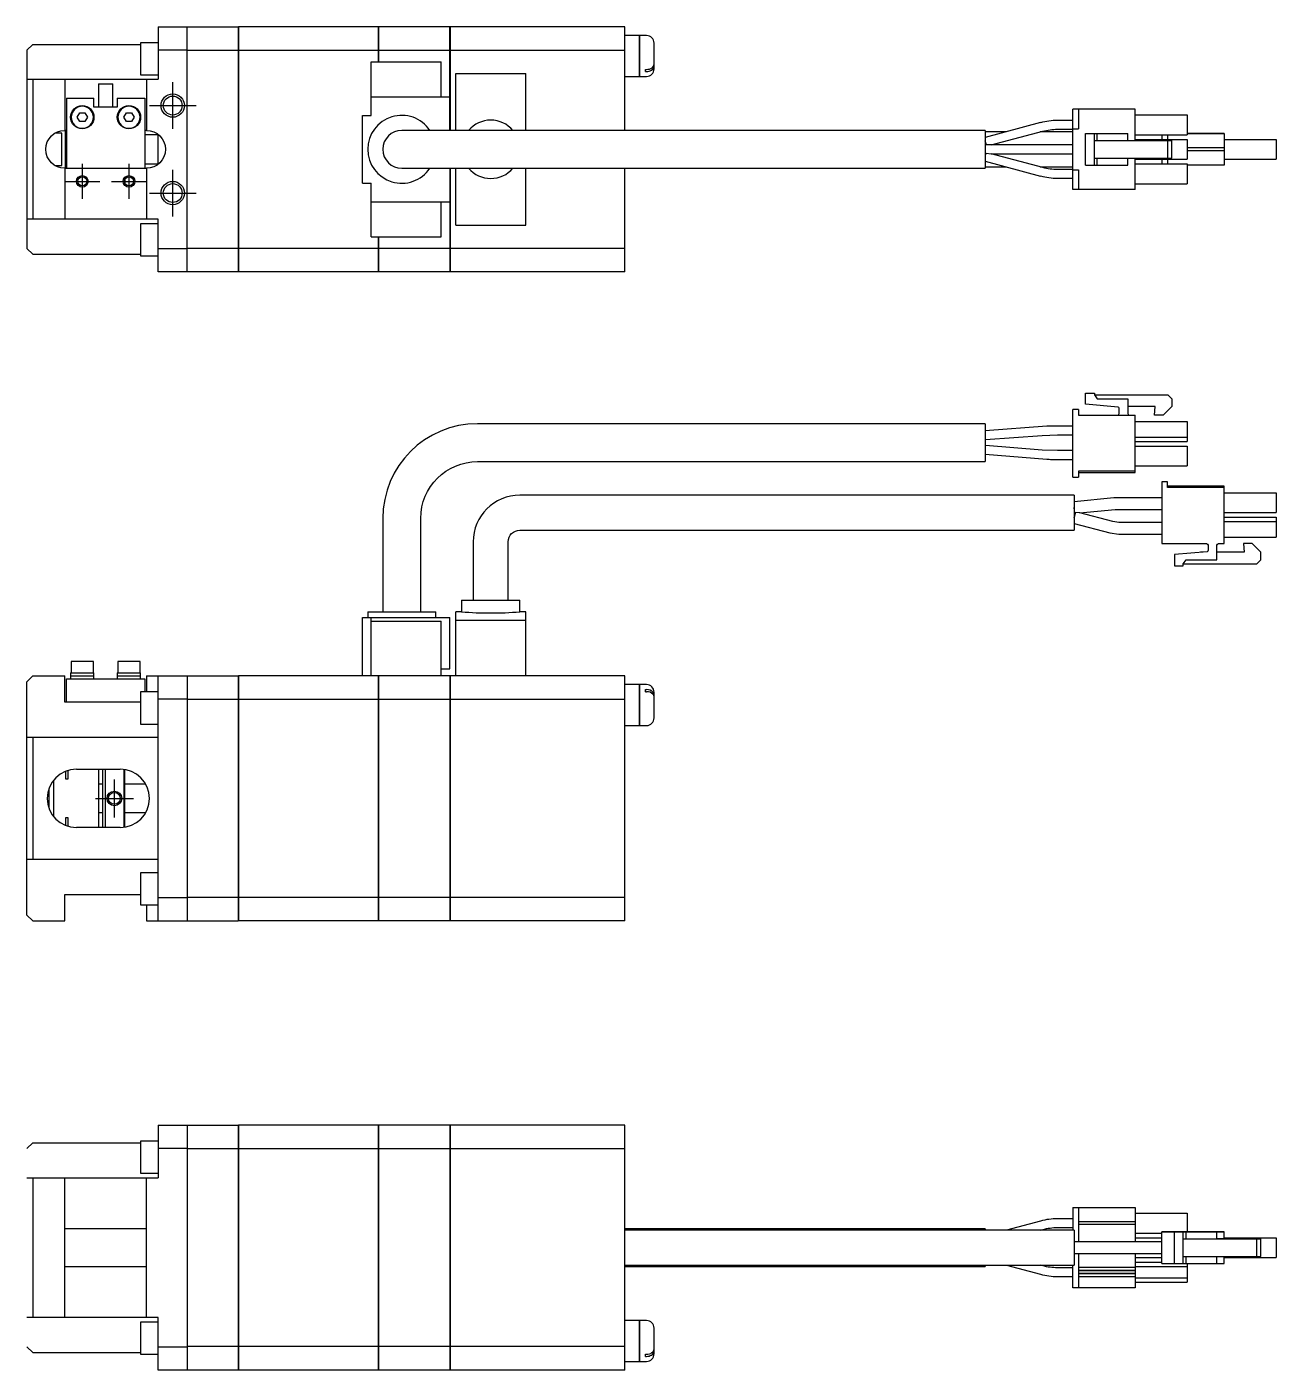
# Model space of a CAD drawing. Extents: x 0 to 873, y -8 to 240.
# Drawn here: x 206.2 to 420.3, y 10 to 240.3 of the extents above; entities that cross this region are included whole.
import ezdxf

# ---------------------------------------------------------------- set-up
doc = ezdxf.new("R2010")
doc.units = 0
doc.header["$LTSCALE"] = 0.5
doc.linetypes.add('CENTER', pattern=[50.8, 31.75, -6.35, 6.35, -6.35])
for name, color, linetype in [('MSM_CENTER', 1, 'CENTER'), ('MSM_CONTINUOUS', 7, 'CONTINUOUS'), ('MSM_NARROW', 5, 'CONTINUOUS')]:
    doc.layers.add(name, color=color, linetype=linetype)

msp = doc.modelspace()

# ---------------------------------------------------------------- linework, layer by layer
at = {"layer": 'MSM_CENTER'}
for p, q in [((231.18, 222.82), (231.18, 230.82)), ((227.18, 226.82), (235.18, 226.82)), ((215.68, 216.82), (215.68, 210.82)), ((223.68, 216.82), (223.68, 210.82)), ((231.18, 207.82), (231.18, 215.82)), ((212.68, 213.82), (218.68, 213.82)), ((220.68, 213.82), (226.68, 213.82)), ((227.18, 211.82), (235.18, 211.82)), ((221.18, 104.78), (221.18, 111.28)), ((217.93, 108.03), (224.43, 108.03))]:
    msp.add_line(p, q, dxfattribs=at)
at = {"layer": 'MSM_CONTINUOUS'}
for p, q in [((228.68, 240.32), (242.38, 240.32)), ((228.68, 240.32), (228.68, 231.32)), ((233.68, 198.32), (233.68, 240.32)), ((242.38, 240.32), (242.38, 198.32)), ((242.43, 240.27), (242.38, 240.27)), ((242.43, 240.32), (242.43, 198.32)), ((266.38, 240.32), (242.43, 240.32)), ((266.38, 240.32), (266.38, 234.32)), ((266.43, 240.27), (266.38, 240.27)), ((266.43, 240.32), (266.43, 234.32)), ((278.68, 240.32), (266.43, 240.32)), ((278.68, 222.57), (278.68, 240.32)), ((278.73, 240.27), (278.68, 240.27)), ((278.73, 240.32), (278.73, 222.57)), ((308.68, 240.32), (278.73, 240.32)), ((308.68, 222.57), (308.68, 240.32)), ((207.18, 237.32), (206.18, 236.32)), ((207.18, 237.32), (225.68, 237.32)), ((228.68, 237.57), (225.68, 237.57)), ((225.68, 237.57), (225.68, 232.07)), ((311.18, 238.82), (308.68, 238.82)), ((311.18, 231.82), (311.18, 238.82)), ((311.23, 238.77), (311.18, 238.77)), ((311.23, 231.82), (311.23, 238.82)), ((312.38, 238.82), (311.23, 238.82)), ((313.68, 233.12), (313.68, 237.52)), ((206.18, 236.32), (206.18, 202.32)), ((233.68, 236.32), (228.68, 236.32)), ((242.38, 236.29), (233.68, 236.29)), ((242.43, 236.03), (242.38, 236.03)), ((266.38, 236.29), (242.43, 236.29)), ((266.43, 236.03), (266.38, 236.03)), ((278.68, 236.29), (266.43, 236.29)), ((278.73, 236.03), (278.68, 236.03)), ((308.68, 236.29), (278.73, 236.29)), ((265.18, 234.32), (277.18, 234.32)), ((265.18, 225.1), (265.18, 234.32)), ((277.18, 228.32), (277.18, 234.32)), ((312.18, 232.67), (312.18, 233.02)), ((312.18, 233.02), (312.38, 233.02)), ((312.18, 232.67), (312.38, 232.67)), ((206.18, 231.32), (228.68, 231.32)), ((207.18, 231.32), (207.18, 207.32)), ((212.68, 231.32), (212.68, 222.57)), ((218.43, 230.57), (218.43, 226.57)), ((218.43, 230.57), (220.93, 230.57)), ((220.93, 226.57), (220.93, 230.57)), ((225.68, 232.07), (228.68, 232.07)), ((226.68, 231.32), (226.68, 222.57)), ((279.68, 232.32), (291.68, 232.32)), ((279.68, 222.57), (279.68, 232.32)), ((291.68, 222.57), (291.68, 232.32)), ((308.68, 231.82), (311.18, 231.82)), ((311.18, 231.87), (311.23, 231.87)), ((311.23, 231.82), (312.38, 231.82)), ((212.98, 228.07), (217.68, 228.07)), ((212.98, 228.07), (212.98, 216.07)), ((217.68, 226.57), (217.68, 228.07)), ((221.68, 228.07), (226.38, 228.07)), ((221.68, 228.07), (221.68, 226.57)), ((226.38, 228.07), (226.38, 216.07)), ((265.18, 228.32), (278.68, 228.32)), ((221.68, 226.57), (217.68, 226.57)), ((396.13, 226.22), (385.43, 226.22)), ((385.43, 212.42), (385.43, 226.22)), ((386.43, 226.22), (386.43, 222.82)), ((396.13, 220.82), (396.13, 226.22)), ((214.82, 224.82), (215.25, 225.57)), ((215.25, 224.07), (214.82, 224.82)), ((215.25, 225.57), (216.12, 225.57)), ((216.12, 224.07), (215.25, 224.07)), ((216.12, 225.57), (216.55, 224.82)), ((216.55, 224.82), (216.12, 224.07)), ((222.82, 224.82), (223.25, 225.57)), ((223.25, 224.07), (222.82, 224.82)), ((223.25, 225.57), (224.12, 225.57)), ((224.12, 224.07), (223.25, 224.07)), ((224.12, 225.57), (224.55, 224.82)), ((224.55, 224.82), (224.12, 224.07)), ((263.68, 225.1), (265.18, 225.1)), ((263.68, 213.54), (263.68, 225.1)), ((379.92, 223.89), (370.43, 221.34)), ((385.43, 224.27), (382.81, 224.27)), ((396.13, 225.22), (405.03, 225.22)), ((405.03, 225.22), (405.03, 221.82)), ((212.18, 222.07), (210.95, 222.07)), ((212.18, 216.57), (212.18, 222.07)), ((212.98, 222.57), (212.68, 222.57)), ((212.78, 216.07), (212.78, 222.57)), ((226.68, 222.57), (226.38, 222.57)), ((228.68, 221.82), (226.38, 221.82)), ((228.68, 216.75), (228.68, 221.88)), ((370.43, 222.57), (270.43, 222.57)), ((370.43, 222.57), (370.43, 216.07)), ((374.06, 222.32), (370.43, 222.32)), ((371.46, 220.07), (380.31, 222.44)), ((385.43, 222.32), (379.85, 222.32)), ((382.81, 222.77), (385.43, 222.77)), ((385.43, 222.82), (386.43, 222.82)), ((387.63, 216.62), (387.63, 222.02)), ((387.63, 222.02), (394.88, 222.02)), ((389.13, 216.62), (389.13, 222.02)), ((389.63, 220.82), (389.63, 222.02)), ((394.88, 220.82), (394.88, 222.02)), ((396.13, 221.82), (405.03, 221.82)), ((400.68, 221.82), (400.68, 221.02)), ((401.68, 221.82), (401.68, 221.02)), ((411.38, 222.02), (405.03, 222.02)), ((405.03, 222.02), (410.13, 222.02)), ((408.45, 222.02), (405.03, 222.02)), ((405.03, 222.02), (408.33, 222.02)), ((408.33, 222.02), (408.63, 222.02)), ((408.63, 222.02), (408.45, 222.02)), ((410.13, 222.02), (410.43, 222.02)), ((410.43, 222.02), (411.38, 222.02)), ((411.38, 222.02), (411.38, 216.62)), ((385.43, 220.07), (370.43, 220.07)), ((389.13, 220.82), (402.43, 220.82)), ((396.13, 221.02), (405.03, 221.02)), ((401.73, 217.82), (401.73, 220.82)), ((402.43, 217.82), (402.43, 220.82)), ((405.03, 221.02), (405.03, 217.62)), ((411.38, 219.57), (405.03, 219.57)), ((411.38, 219.07), (405.03, 219.07)), ((411.38, 221.02), (420.28, 221.02)), ((411.38, 221.02), (420.28, 221.02)), ((411.38, 221.02), (420.28, 221.02)), ((420.28, 221.02), (420.28, 217.62)), ((210.95, 216.57), (212.18, 216.57)), ((226.38, 216.82), (228.68, 216.82)), ((370.43, 218.57), (370.53, 218.57)), ((370.43, 217.29), (379.92, 214.74)), ((370.57, 218.68), (371.46, 218.57)), ((380.31, 216.19), (371.46, 218.57)), ((371.46, 218.57), (385.43, 218.57)), ((387.63, 216.62), (394.88, 216.62)), ((389.13, 217.82), (402.43, 217.82)), ((389.63, 216.62), (389.63, 217.82)), ((394.88, 216.62), (394.88, 217.82)), ((396.13, 212.42), (396.13, 217.82)), ((396.13, 217.62), (405.03, 217.62)), ((396.13, 216.82), (405.03, 216.82)), ((400.68, 217.62), (400.68, 216.82)), ((401.68, 217.62), (401.68, 216.82)), ((405.03, 216.82), (405.03, 213.42)), ((411.38, 216.62), (405.03, 216.62)), ((411.38, 217.62), (420.28, 217.62)), ((212.68, 216.07), (226.68, 216.07)), ((212.68, 216.07), (212.68, 207.32)), ((226.68, 216.07), (226.68, 207.32)), ((270.43, 216.07), (370.43, 216.07)), ((278.68, 216.07), (278.68, 198.32)), ((278.73, 216.07), (278.73, 198.32)), ((279.68, 206.32), (279.68, 216.07)), ((291.68, 206.32), (291.68, 216.07)), ((308.68, 198.32), (308.68, 216.07)), ((370.43, 216.32), (374.06, 216.32)), ((379.85, 216.32), (385.43, 216.32)), ((385.43, 215.87), (382.8, 215.87)), ((382.8, 214.37), (385.43, 214.37)), ((385.43, 215.82), (386.43, 215.82)), ((386.43, 215.82), (386.43, 212.42)), ((222.97, 213.5), (222.98, 213.52)), ((222.98, 214.17), (222.98, 213.52)), ((263.68, 213.54), (265.18, 213.54)), ((265.18, 204.32), (265.18, 213.54)), ((396.13, 212.42), (385.43, 212.42)), ((396.13, 213.42), (405.03, 213.42)), ((265.18, 210.32), (278.68, 210.32)), ((277.18, 204.32), (277.18, 210.32)), ((228.68, 207.32), (206.18, 207.32)), ((228.68, 198.32), (228.68, 207.32)), ((228.68, 206.57), (225.68, 206.57)), ((225.68, 206.57), (225.68, 201.07)), ((279.68, 206.32), (291.68, 206.32)), ((265.18, 204.32), (277.18, 204.32)), ((266.38, 204.32), (266.38, 198.32)), ((266.43, 204.32), (266.43, 198.32)), ((206.18, 202.32), (207.18, 201.32)), ((207.18, 201.32), (225.68, 201.32)), ((225.68, 201.07), (228.68, 201.07)), ((228.68, 202.32), (233.68, 202.32)), ((242.38, 202.34), (233.68, 202.34)), ((242.43, 202.6), (242.38, 202.6)), ((266.38, 202.34), (242.43, 202.34)), ((266.43, 202.6), (266.38, 202.6)), ((278.68, 202.34), (266.43, 202.34)), ((278.73, 202.6), (278.68, 202.6)), ((308.68, 202.34), (278.73, 202.34)), ((242.38, 198.32), (228.68, 198.32)), ((242.43, 198.37), (242.38, 198.37)), ((266.38, 198.32), (242.43, 198.32)), ((266.43, 198.37), (266.38, 198.37)), ((278.68, 198.32), (266.43, 198.32)), ((278.73, 198.37), (278.68, 198.37)), ((308.68, 198.32), (278.73, 198.32)), ((387.63, 175.62), (387.63, 177.53)), ((387.63, 177.53), (389.13, 177.53)), ((389.13, 177.53), (389.13, 177.23)), ((393.2, 175.13), (387.63, 175.62)), ((389.13, 177.23), (401.73, 177.23)), ((389.13, 177.23), (389.63, 176.53)), ((389.63, 176.53), (394.88, 176.53)), ((394.88, 176.53), (394.88, 174.03)), ((399.56, 175.23), (394.88, 175.23)), ((399.43, 173.73), (399.56, 175.23)), ((402.43, 175.23), (400.93, 173.73)), ((401.73, 177.23), (402.43, 176.53)), ((402.43, 176.53), (402.43, 175.23)), ((386.43, 174.73), (385.43, 174.73)), ((385.43, 163.13), (385.43, 174.73)), ((386.43, 174.73), (386.43, 173.73)), ((386.43, 173.73), (396.13, 173.73)), ((393.38, 174.03), (393.38, 174.93)), ((396.13, 163.88), (396.13, 173.73)), ((400.93, 173.73), (399.43, 173.73)), ((370.43, 172.28), (283.43, 172.28)), ((370.43, 172.28), (370.43, 165.78)), ((381, 171.83), (370.43, 171.04)), ((385.43, 171.86), (381.81, 171.86)), ((396.13, 172.63), (405.03, 172.63)), ((405.03, 172.63), (405.03, 169.23)), ((370.49, 169.54), (380.17, 170.26)), ((380.17, 167.76), (370.49, 168.53)), ((380.17, 170.26), (382.8, 170.36)), ((382.8, 170.36), (385.43, 170.36)), ((396.13, 169.98), (405.03, 169.98)), ((396.13, 169.23), (405.03, 169.23)), ((396.13, 168.43), (405.03, 168.43)), ((405.03, 168.43), (405.03, 165.03)), ((370.43, 167.03), (380.98, 166.19)), ((382.81, 167.66), (380.17, 167.76)), ((381.83, 166.16), (385.43, 166.16)), ((385.43, 167.66), (382.81, 167.66)), ((283.43, 165.78), (370.43, 165.78)), ((386.43, 164.13), (386.43, 163.13)), ((396.13, 164.13), (386.43, 164.13)), ((386.43, 163.88), (396.13, 163.88)), ((396.13, 165.03), (405.03, 165.03)), ((385.43, 163.13), (386.43, 163.13)), ((401.68, 162.33), (400.68, 162.33)), ((400.68, 162.33), (400.68, 151.73)), ((401.68, 162.33), (400.68, 162.33)), ((401.68, 161.33), (401.68, 162.33)), ((411.38, 161.58), (401.68, 161.58)), ((411.38, 161.33), (401.68, 161.33)), ((411.38, 161.33), (401.68, 161.33)), ((411.38, 161.33), (411.38, 161.58)), ((411.38, 151.73), (411.38, 161.33)), ((385.68, 160.03), (290.68, 160.03)), ((385.68, 160.03), (385.68, 154.03)), ((392.49, 159.54), (385.68, 158.89)), ((392.78, 159.56), (392.49, 159.54)), ((400.68, 159.56), (392.78, 159.56)), ((411.38, 160.43), (420.28, 160.43)), ((411.38, 160.43), (420.28, 160.43)), ((420.28, 160.43), (420.28, 157.03)), ((385.78, 156.89), (385.68, 157.88)), ((385.68, 156.18), (385.9, 157.03)), ((385.87, 156.9), (385.68, 156.18)), ((385.78, 156.89), (385.87, 156.9)), ((385.9, 157.03), (385.87, 156.9)), ((385.87, 156.9), (385.9, 157.03)), ((386.63, 156.97), (385.9, 157.03)), ((386.63, 156.97), (392.68, 157.55)), ((392.32, 155.49), (386.63, 156.97)), ((392.68, 157.55), (392.78, 157.56)), ((392.78, 157.56), (400.68, 157.56)), ((411.38, 157.03), (420.28, 157.03)), ((267.18, 156.03), (267.18, 140.03)), ((273.68, 140.03), (273.68, 156.03)), ((385.68, 155.15), (391.81, 153.55)), ((393.32, 155.36), (392.32, 155.49)), ((400.68, 155.36), (393.32, 155.36)), ((411.38, 156.23), (420.28, 156.23)), ((411.38, 156.23), (420.28, 156.23)), ((411.38, 155.48), (420.28, 155.48)), ((420.28, 156.23), (420.28, 152.83)), ((282.68, 152.03), (282.68, 142.03)), ((288.68, 142.03), (288.68, 152.03)), ((290.68, 154.03), (385.68, 154.03)), ((391.81, 153.55), (393.32, 153.36)), ((393.32, 153.36), (400.68, 153.36)), ((411.38, 152.83), (420.28, 152.83)), ((400.68, 151.73), (408.33, 151.73)), ((408.45, 150.33), (402.88, 149.85)), ((408.45, 150.33), (402.88, 149.85)), ((402.88, 149.85), (402.88, 147.93)), ((408.45, 150.33), (407.3, 150.23)), ((408.45, 150.33), (407.3, 150.23)), ((407.3, 150.23), (407.3, 150.23)), ((408.63, 151.43), (408.63, 150.53)), ((410.13, 148.93), (410.13, 151.43)), ((414.81, 150.23), (410.13, 150.23)), ((414.81, 150.23), (410.13, 150.23)), ((410.43, 151.73), (411.38, 151.73)), ((416.18, 151.73), (414.68, 151.73)), ((416.18, 151.73), (414.68, 151.73)), ((414.68, 151.73), (414.81, 150.23)), ((417.68, 150.23), (416.18, 151.73)), ((417.68, 150.23), (416.18, 151.73)), ((417.68, 148.93), (417.68, 150.23)), ((402.88, 147.93), (404.38, 147.93)), ((404.38, 148.23), (404.88, 148.93)), ((404.38, 148.23), (416.98, 148.23)), ((404.38, 147.93), (404.38, 148.23)), ((404.88, 148.93), (410.13, 148.93)), ((416.98, 148.23), (417.68, 148.93)), ((280.68, 142.03), (280.68, 140.03)), ((280.68, 142.03), (290.68, 142.03)), ((290.68, 140.03), (290.68, 142.03)), ((263.68, 139.03), (278.68, 139.03)), ((263.68, 129.03), (263.68, 139.03)), ((264.61, 140.03), (264.61, 139.03)), ((264.61, 140.03), (276.25, 140.03)), ((265.18, 129.03), (265.18, 139.03)), ((265.18, 138.43), (277.18, 138.43)), ((276.25, 139.03), (276.25, 140.03)), ((277.18, 129.03), (277.18, 138.43)), ((278.68, 130.23), (278.68, 139.03)), ((280.68, 140.03), (279.68, 140.03)), ((279.68, 129.03), (279.68, 140.03)), ((279.68, 138.6), (291.68, 138.6)), ((291.68, 140.03), (290.68, 140.03)), ((291.68, 129.03), (291.68, 140.03)), ((213.78, 131.53), (213.78, 129.53)), ((217.58, 131.53), (213.78, 131.53)), ((217.58, 129.53), (217.58, 131.53)), ((221.78, 131.53), (221.78, 129.53)), ((225.58, 131.53), (221.78, 131.53)), ((225.58, 129.53), (225.58, 131.53)), ((207.18, 129.03), (206.18, 128.03)), ((207.18, 129.03), (212.68, 129.03)), ((212.68, 124.53), (212.68, 129.03)), ((213.68, 129.53), (213.68, 128.53)), ((213.68, 129.53), (217.68, 129.53)), ((213.68, 129.03), (217.68, 129.03)), ((217.68, 128.53), (217.68, 129.53)), ((221.68, 129.53), (221.68, 128.53)), ((221.68, 129.53), (225.68, 129.53)), ((221.68, 129.03), (225.68, 129.03)), ((225.68, 128.53), (225.68, 129.53)), ((226.68, 129.03), (242.38, 129.03)), ((226.68, 129.03), (226.68, 126.28)), ((228.68, 87.03), (228.68, 129.03)), ((233.68, 129.03), (233.68, 87.03)), ((242.38, 129.03), (242.38, 87.03)), ((242.43, 128.98), (242.38, 128.98)), ((242.43, 129.03), (242.43, 87.03)), ((278.68, 129.03), (242.43, 129.03)), ((266.38, 129.03), (266.38, 87.03)), ((266.43, 128.98), (266.38, 128.98)), ((266.43, 129.03), (266.43, 87.03)), ((277.18, 130.23), (278.68, 130.23)), ((278.68, 129.03), (278.68, 87.03)), ((278.73, 128.98), (278.68, 128.98)), ((308.68, 129.03), (278.73, 129.03)), ((278.73, 129.03), (278.73, 87.03)), ((308.68, 87.03), (308.68, 129.03)), ((206.18, 88.03), (206.18, 128.03)), ((212.98, 128.53), (226.38, 128.53)), ((212.98, 124.53), (212.98, 128.53)), ((226.38, 128.53), (226.38, 126.28)), ((311.18, 127.53), (308.68, 127.53)), ((311.18, 120.53), (311.18, 127.53)), ((311.23, 127.48), (311.18, 127.48)), ((312.38, 127.53), (311.23, 127.53)), ((311.23, 120.53), (311.23, 127.53)), ((312.18, 126.32), (312.18, 126.68)), ((312.18, 126.68), (312.38, 126.68)), ((225.68, 124.53), (212.68, 124.53)), ((228.68, 126.28), (225.68, 126.28)), ((225.68, 126.28), (225.68, 120.78)), ((233.68, 125.03), (228.68, 125.03)), ((242.38, 125), (233.68, 125)), ((242.43, 124.75), (242.38, 124.75)), ((266.38, 125), (242.43, 125)), ((266.43, 124.75), (266.38, 124.75)), ((278.68, 125), (266.43, 125)), ((278.73, 124.75), (278.68, 124.75)), ((308.68, 125), (278.73, 125)), ((312.18, 126.32), (312.38, 126.32)), ((313.68, 121.83), (313.68, 126.23)), ((225.68, 120.78), (228.68, 120.78)), ((308.68, 120.53), (311.18, 120.53)), ((311.18, 120.58), (311.23, 120.58)), ((311.23, 120.53), (312.38, 120.53)), ((206.18, 118.53), (228.68, 118.53)), ((207.18, 118.53), (207.18, 97.53)), ((214.68, 113.03), (222.18, 113.03)), ((218.48, 113.03), (218.48, 103.03)), ((219.18, 103.03), (219.18, 113.03)), ((219.68, 103.03), (219.68, 113.03)), ((222.78, 113), (222.78, 103.07)), ((222.98, 103.1), (222.98, 112.97)), ((210.78, 104.9), (210.78, 111.16)), ((212.78, 112.66), (212.78, 111.37)), ((212.78, 111.38), (213.28, 111.38)), ((212.78, 111.37), (213.28, 111.37)), ((213.28, 111.37), (213.28, 112.83)), ((209.84, 109.28), (209.98, 109.28)), ((209.98, 106.33), (209.98, 109.74)), ((218.48, 110.53), (219.18, 110.53)), ((222.98, 110.53), (226.51, 110.53)), ((209.98, 106.78), (209.84, 106.78)), ((213.28, 104.7), (212.78, 104.7)), ((212.78, 104.7), (212.78, 103.41)), ((213.28, 104.68), (212.78, 104.68)), ((213.28, 103.23), (213.28, 104.7)), ((219.18, 105.53), (218.48, 105.53)), ((226.51, 105.53), (222.98, 105.53)), ((222.18, 103.03), (214.68, 103.03)), ((228.68, 97.53), (206.18, 97.53)), ((228.68, 95.28), (225.68, 95.28)), ((225.68, 95.28), (225.68, 89.78)), ((212.68, 87.03), (212.68, 91.53)), ((212.68, 91.53), (225.68, 91.53)), ((228.68, 91.03), (233.68, 91.03)), ((242.38, 91.06), (233.68, 91.06)), ((242.43, 91.32), (242.38, 91.32)), ((266.38, 91.06), (242.43, 91.06)), ((266.43, 91.32), (266.38, 91.32)), ((278.68, 91.06), (266.43, 91.06)), ((278.73, 91.32), (278.68, 91.32)), ((308.68, 91.06), (278.73, 91.06)), ((206.18, 88.03), (207.18, 87.03)), ((225.68, 89.78), (228.68, 89.78)), ((226.68, 89.78), (226.68, 87.03)), ((207.18, 87.03), (212.68, 87.03)), ((226.68, 87.03), (242.38, 87.03)), ((242.43, 87.08), (242.38, 87.08)), ((266.38, 87.03), (242.43, 87.03)), ((266.43, 87.08), (266.38, 87.08)), ((278.68, 87.03), (266.43, 87.03)), ((278.73, 87.08), (278.68, 87.08)), ((308.68, 87.03), (278.73, 87.03)), ((228.68, 52), (242.38, 52)), ((228.68, 52), (228.68, 43)), ((233.68, 52), (233.68, 10)), ((242.38, 52), (242.38, 10)), ((242.43, 51.95), (242.38, 51.95)), ((242.43, 52), (242.43, 10)), ((266.38, 52), (242.43, 52)), ((266.38, 52), (266.38, 10)), ((266.43, 51.95), (266.38, 51.95)), ((266.43, 52), (266.43, 10)), ((278.68, 52), (266.43, 52)), ((278.68, 52), (278.68, 10)), ((278.73, 51.95), (278.68, 51.95)), ((278.73, 52), (278.73, 10)), ((308.68, 52), (278.73, 52)), ((308.68, 10), (308.68, 52)), ((207.18, 49), (206.18, 48)), ((207.18, 49), (225.68, 49)), ((228.68, 49.25), (225.68, 49.25)), ((225.68, 49.25), (225.68, 43.75)), ((233.68, 48), (228.68, 48)), ((242.38, 47.97), (233.68, 47.97)), ((242.43, 47.71), (242.38, 47.71)), ((266.38, 47.97), (242.43, 47.97)), ((266.43, 47.71), (266.38, 47.71)), ((278.68, 47.97), (266.43, 47.97)), ((278.73, 47.71), (278.68, 47.71)), ((308.68, 47.97), (278.73, 47.97)), ((206.18, 43), (228.68, 43)), ((207.18, 43), (207.18, 19)), ((212.68, 19), (212.68, 43)), ((225.68, 43.75), (228.68, 43.75)), ((226.68, 19), (226.68, 43)), ((385.43, 37.9), (385.43, 34)), ((385.43, 37.9), (396.13, 37.9)), ((386.43, 37.9), (386.43, 32)), ((396.13, 37.9), (396.13, 32)), ((396.13, 36.9), (405.03, 36.9)), ((405.03, 36.9), (405.03, 33.7)), ((379.92, 35.57), (374.06, 34)), ((385.43, 35.95), (382.8, 35.95)), ((396.13, 35.45), (386.43, 35.45)), ((396.13, 34.95), (386.43, 34.95)), ((226.68, 34.21), (212.68, 34.21)), ((370.43, 34.25), (308.68, 34.25)), ((385.68, 34), (308.68, 34)), ((370.43, 34.25), (370.43, 34)), ((379.85, 34), (380.31, 34.12)), ((382.8, 34.45), (385.43, 34.45)), ((385.68, 34), (385.68, 28)), ((396.13, 33.5), (400.68, 33.5)), ((396.13, 32.7), (400.68, 32.7)), ((400.68, 28.3), (400.68, 33.7)), ((401.68, 33.7), (400.68, 33.7)), ((400.68, 33.7), (408.33, 33.7)), ((411.38, 33.7), (401.68, 33.7)), ((402.88, 28.3), (402.88, 33.7)), ((408.45, 33.7), (402.88, 33.7)), ((402.88, 33.7), (404.38, 33.7)), ((404.38, 28.3), (404.38, 33.7)), ((404.38, 33.7), (404.88, 33.7)), ((404.38, 32.5), (416.98, 32.5)), ((404.38, 32.5), (404.88, 32.5)), ((404.88, 32.5), (404.88, 33.7)), ((404.88, 33.7), (410.13, 33.7)), ((404.88, 32.5), (410.13, 32.5)), ((408.33, 33.7), (408.63, 33.7)), ((408.63, 33.7), (408.45, 33.7)), ((410.13, 32.5), (410.13, 33.7)), ((410.13, 33.7), (410.43, 33.7)), ((410.43, 32.5), (410.13, 32.5)), ((414.81, 32.5), (410.13, 32.5)), ((410.43, 33.7), (411.38, 33.7)), ((411.38, 32.5), (411.38, 33.7)), ((411.38, 32.7), (420.28, 32.7)), ((411.38, 32.7), (420.28, 32.7)), ((411.38, 32.7), (420.28, 32.7)), ((416.18, 32.5), (414.68, 32.5)), ((414.68, 32.5), (414.81, 32.5)), ((417.68, 32.5), (416.18, 32.5)), ((416.98, 32.5), (417.68, 32.5)), ((416.98, 29.5), (416.98, 32.5)), ((417.68, 29.5), (417.68, 32.5)), ((420.28, 32.7), (420.28, 29.3)), ((392.59, 32), (385.68, 32)), ((392.06, 32), (385.68, 32)), ((385.68, 30), (392.06, 30)), ((386.43, 30), (386.43, 24.1)), ((393.32, 32), (392.06, 32)), ((392.06, 30), (393.32, 30)), ((392.78, 32), (392.59, 32)), ((400.68, 32), (392.78, 32)), ((400.68, 32), (393.32, 32)), ((393.32, 30), (400.68, 30)), ((396.13, 30), (396.13, 24.1)), ((212.68, 27.79), (226.68, 27.79)), ((308.68, 28), (385.68, 28)), ((308.68, 27.75), (370.43, 27.75)), ((370.43, 28), (370.43, 27.75)), ((374.06, 28), (379.92, 26.43)), ((380.31, 27.88), (379.85, 28)), ((385.43, 24.1), (385.43, 28)), ((396.13, 29.3), (400.68, 29.3)), ((396.13, 28.5), (400.68, 28.5)), ((396.13, 27.75), (405.03, 27.75)), ((400.68, 28.3), (402.88, 28.3)), ((402.88, 28.3), (404.38, 28.3)), ((404.38, 29.5), (416.98, 29.5)), ((404.38, 28.3), (404.88, 28.3)), ((404.88, 28.3), (404.88, 29.5)), ((404.88, 28.3), (410.13, 28.3)), ((405.03, 28.3), (405.03, 25.1)), ((410.13, 28.3), (410.13, 29.5)), ((410.13, 28.3), (410.43, 28.3)), ((410.43, 28.3), (411.38, 28.3)), ((411.38, 28.3), (411.38, 29.5)), ((411.38, 29.3), (420.28, 29.3)), ((416.98, 29.5), (417.68, 29.5)), ((385.43, 27.55), (382.81, 27.55)), ((382.81, 26.05), (385.43, 26.05)), ((396.13, 27.6), (386.43, 27.6)), ((396.13, 27.1), (386.43, 27.1)), ((396.13, 27.05), (386.43, 27.05)), ((396.13, 26.55), (386.43, 26.55)), ((396.13, 26.5), (386.43, 26.5)), ((396.13, 26), (386.43, 26)), ((396.13, 25.85), (405.03, 25.85)), ((396.13, 24.1), (385.43, 24.1)), ((396.13, 25.1), (405.03, 25.1)), ((228.68, 19), (206.18, 19)), ((228.68, 10), (228.68, 19)), ((311.18, 18.5), (308.68, 18.5)), ((311.18, 11.5), (311.18, 18.5)), ((311.23, 18.45), (311.18, 18.45)), ((311.23, 11.5), (311.23, 18.5)), ((312.38, 18.5), (311.23, 18.5)), ((228.68, 18.25), (225.68, 18.25)), ((225.68, 18.25), (225.68, 12.75)), ((313.68, 12.8), (313.68, 17.2)), ((206.18, 14), (207.18, 13)), ((228.68, 14), (233.68, 14)), ((242.38, 14.03), (233.68, 14.03)), ((242.43, 14.29), (242.38, 14.29)), ((266.38, 14.03), (242.43, 14.03)), ((266.43, 14.29), (266.38, 14.29)), ((278.68, 14.03), (266.43, 14.03)), ((278.73, 14.29), (278.68, 14.29)), ((308.68, 14.03), (278.73, 14.03)), ((207.18, 13), (225.68, 13)), ((225.68, 12.75), (228.68, 12.75)), ((311.18, 11.55), (311.23, 11.55)), ((312.18, 12.71), (312.38, 12.71)), ((312.18, 12.35), (312.18, 12.71)), ((312.18, 12.35), (312.38, 12.35)), ((242.38, 10), (228.68, 10)), ((242.43, 10.05), (242.38, 10.05)), ((266.38, 10), (242.43, 10)), ((266.43, 10.05), (266.38, 10.05)), ((278.68, 10), (266.43, 10)), ((278.73, 10.05), (278.68, 10.05)), ((308.68, 10), (278.73, 10)), ((308.68, 11.5), (311.18, 11.5)), ((311.23, 11.5), (312.38, 11.5))]:
    msp.add_line(p, q, dxfattribs=at)
for centre, radius in [((231.18, 226.82), 1.62), ((215.68, 224.82), 2), ((223.68, 224.82), 2), ((215.68, 213.82), 0.783), ((223.68, 213.82), 0.783), ((231.18, 211.82), 1.62), ((221.18, 108.03), 1.01)]:
    msp.add_circle(centre, radius, dxfattribs=at)
at = {"layer": 'MSM_CONTINUOUS', "extrusion": (0, 0, -1)}
for centre in [(-215.68, 224.82), (-223.68, 224.82)]:
    msp.add_circle(centre, 1.9, dxfattribs=at)
at = {"layer": 'MSM_CONTINUOUS'}
for centre, radius, start, end in [((312.38, 237.52), 1.3, 0, 90), ((312.4, 234.63), 1.61, 269.2584, 304.7863), ((312.38, 233.12), 1.3, 270, 360), ((312.4, 234.33), 1.66, 269.4455, 299.7231), ((312.8, 233.67), 0.891, 298.7486, 355.0367), ((312.88, 233.98), 0.809, 303.6126, 357.2927), ((270.43, 219.32), 5.82, 33.9465, 326.0534), ((285.68, 219.32), 5, 40.5416, 139.4584), ((382.8, 213.11), 11.15, 89.9911, 105.0006), ((270.43, 219.32), 3.25, 90, 270), ((362.38, 218.4), 8.4, 11.4234, 16.4255), ((376.88, 222.24), 6.72, 196.3203, 198.8707), ((375.13, 216.97), 4.87, 159.4055, 164.4937), ((285.68, 219.32), 5, 220.5416, 319.4584), ((382.8, 225.48), 11.11, 255, 270.006), ((393.18, 174.93), 0.2, 0, 85), ((393.08, 174.03), 0.3, 270, 0), ((395.18, 174.03), 0.3, 180, 270), ((283.43, 156.03), 16.25, 90, 180), ((381.81, 161.11), 10.75, 90, 94.2892), ((370.49, 169.61), 0.0779, 222.6026, 269.0608), ((370.5, 168.45), 0.0811, 91.672, 139.6823), ((381.83, 176.91), 10.75, 265.452, 270), ((290.68, 152.03), 8, 90, 180), ((408.43, 150.53), 0.2, 275, 0), ((408.43, 150.53), 0.2, 275, 0), ((285.68, 199.82), 60, 265.2198, 274.7802), ((312.38, 126.23), 1.3, 0, 90), ((312.46, 125.27), 1.41, 41.3743, 92.8178), ((312.47, 124.94), 1.39, 42.8199, 93.04), ((312.93, 125.38), 0.754, 5.8166, 41.8939), ((312.93, 125.73), 0.751, 1.7681, 38.8955), ((312.38, 121.83), 1.3, 270, 360), ((214.68, 108.03), 5, 90, 270), ((222.18, 108.03), 5, 270, 90), ((382.8, 24.8), 11.15, 89.9911, 105.0006), ((382.8, 37.2), 11.15, 255.0015, 270.0068), ((312.38, 17.2), 1.3, 0, 90), ((312.4, 14.32), 1.61, 269.2584, 304.7863), ((312.38, 12.8), 1.3, 270, 360), ((312.4, 14.02), 1.66, 269.4455, 299.7231), ((312.8, 13.35), 0.891, 298.7486, 355.0367), ((312.88, 13.67), 0.809, 303.6126, 357.2927)]:
    msp.add_arc(centre, radius, start, end, dxfattribs=at)
at = {"layer": 'MSM_CONTINUOUS', "extrusion": (0, 0, -1)}
for centre, radius, start, end in [((-212.68, 219.32), 3.25, 270, 90), ((-226.68, 219.32), 3.25, 90, 270), ((-382.8, 213.11), 9.65, 75.0035, 90.008), ((-382.8, 225.47), 9.61, 269.9909, 285.0002), ((-283.43, 156.03), 9.75, 0, 90), ((-290.68, 152.03), 2, 0, 90), ((-408.33, 151.43), 0.3, 90, 180), ((-408.43, 150.53), 0.2, 180, 265), ((-408.43, 150.53), 0.2, 180, 265), ((-410.43, 151.43), 0.3, 0, 90), ((-382.8, 24.8), 9.65, 75.0035, 90.008), ((-382.8, 37.2), 9.65, 269.9899, 284.9986)]:
    msp.add_arc(centre, radius, start, end, dxfattribs=at)
at = {"layer": 'MSM_NARROW'}
for centre, radius in [((231.18, 226.82), 2), ((215.68, 213.82), 1), ((223.68, 213.82), 1), ((231.18, 211.82), 2), ((221.18, 108.03), 1.25)]:
    msp.add_circle(centre, radius, dxfattribs=at)

doc.saveas('drawing.dxf')
